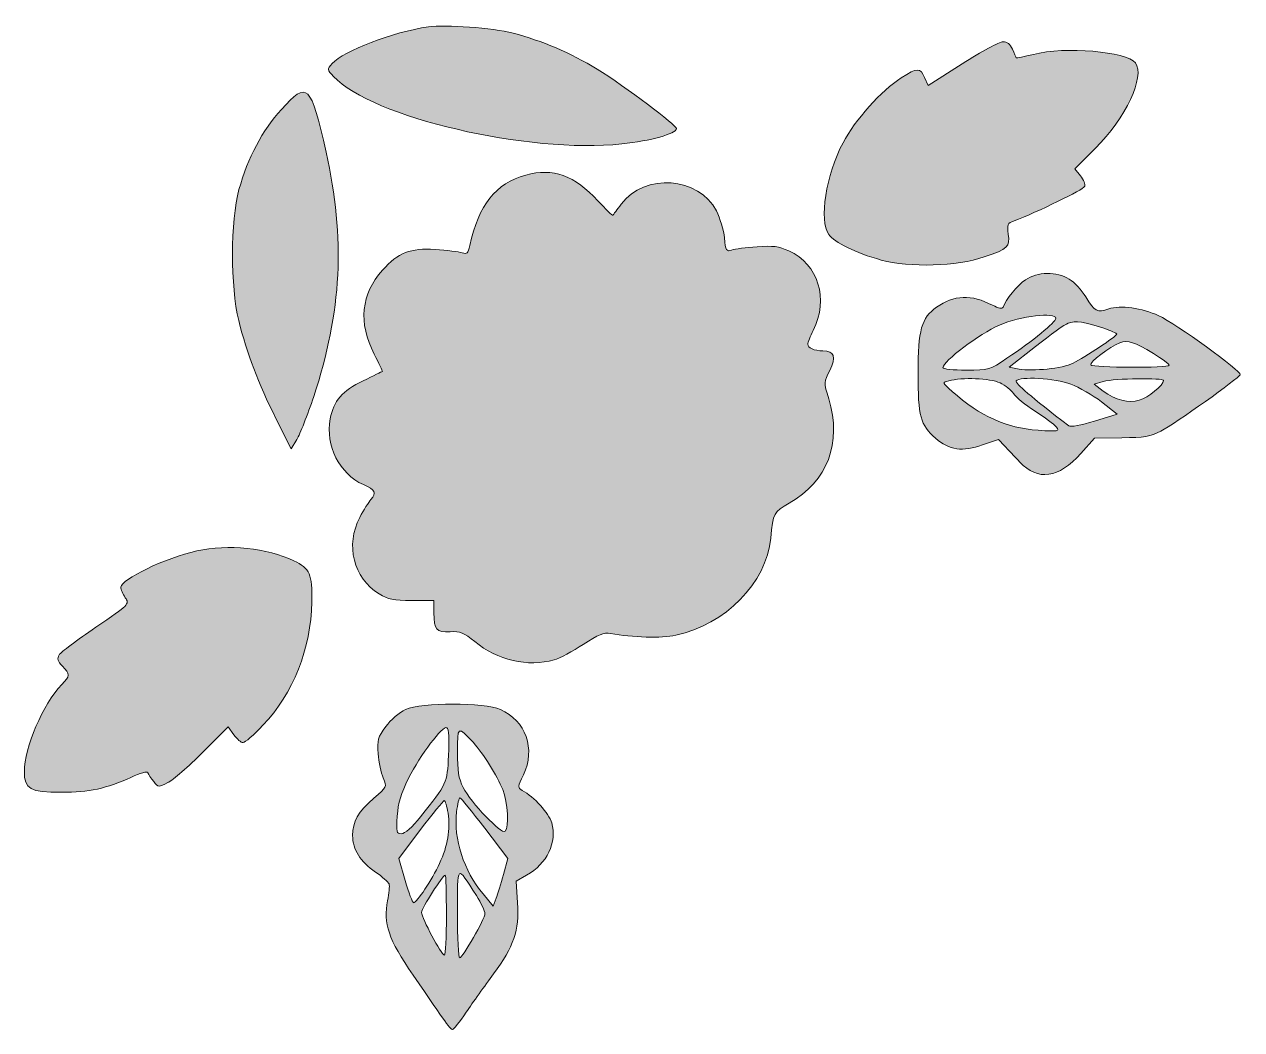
# Model space of a CAD drawing. Header units: millimetres. Extents: x 129 to 548, y 84 to 295.
# Drawn here: x 129 to 180.8, y 250.5 to 293.2 of the extents above; entities that cross this region are included whole.
import ezdxf

# ---------------------------------------------------------------- set-up
doc = ezdxf.new("R2010")
doc.units = ezdxf.units.MM
doc.header["$MEASUREMENT"] = 0
doc.layers.add('Layer 1', color=7, linetype='Continuous', lineweight=0)

# ---------------------------------------------------------------- blocks, each defined once
blk = doc.blocks.new('Block_0')
at = {"layer": 'Layer 1', "true_color": 0x000000, "transparency": 33554687}
h = blk.add_hatch(color=18, dxfattribs=at)
h.dxf.hatch_style = 2
edge = h.paths.add_edge_path()
edge.add_spline(control_points=[(146.171, 293.133), (144.645, 292.91), (142.568, 292.112), (142.075, 291.572), (141.852, 291.325), (141.852, 291.314), (142.134, 291.02), (143.765, 289.283), (150.42, 287.722), (154.399, 288.156), (155.643, 288.285), (156.688, 288.579), (156.723, 288.802), (156.735, 288.954), (154.564, 290.574), (153.343, 291.337), (152.228, 292.018), (150.995, 292.546), (149.775, 292.863), (148.894, 293.086), (146.887, 293.239), (146.171, 293.133)], knot_values=[0, 0, 0, 0, 1, 1, 1, 2, 2, 2, 3, 3, 3, 4, 4, 4, 5, 5, 5, 6, 6, 6, 7, 7, 7, 7], degree=3, periodic=0)
h = blk.add_hatch(color=18, dxfattribs=at)
h.dxf.hatch_style = 2
edge = h.paths.add_edge_path()
edge.add_spline(control_points=[(168.883, 291.56), (168.883, 291.56), (167.428, 290.633), (167.428, 290.633), (167.428, 290.633), (167.275, 290.973), (167.275, 290.973), (167.099, 291.407), (166.982, 291.407), (166.289, 290.961), (165.456, 290.433), (164.306, 289.154), (163.813, 288.203), (163.085, 286.818), (162.78, 284.905), (163.202, 284.306), (163.449, 283.954), (164.341, 283.52), (165.433, 283.215), (166.642, 282.886), (168.66, 282.945), (169.822, 283.344), (170.844, 283.696), (170.914, 283.766), (170.844, 284.318), (170.785, 284.717), (170.808, 284.776), (171.09, 284.881), (172.064, 285.245), (174.048, 286.208), (174.095, 286.349), (174.13, 286.431), (174.048, 286.63), (173.919, 286.795), (173.919, 286.795), (173.672, 287.1), (173.672, 287.1), (173.672, 287.1), (174.553, 287.968), (174.553, 287.968), (175.832, 289.236), (176.677, 291.032), (176.255, 291.595), (175.879, 292.088), (173.25, 292.311), (171.912, 291.959), (171.524, 291.865), (171.196, 291.795), (171.184, 291.818), (171.172, 291.842), (171.102, 291.994), (171.02, 292.182), (170.926, 292.393), (170.797, 292.499), (170.621, 292.499), (170.468, 292.499), (169.693, 292.077), (168.883, 291.56)], knot_values=[0, 0, 0, 0, 1, 1, 1, 2, 2, 2, 3, 3, 3, 4, 4, 4, 5, 5, 5, 6, 6, 6, 7, 7, 7, 8, 8, 8, 9, 9, 9, 10, 10, 10, 11, 11, 11, 12, 12, 12, 13, 13, 13, 14, 14, 14, 15, 15, 15, 16, 16, 16, 17, 17, 17, 18, 18, 18, 19, 19, 19, 19], degree=3, periodic=0)
h = blk.add_hatch(color=18, dxfattribs=at)
h.dxf.hatch_style = 2
edge = h.paths.add_edge_path()
edge.add_spline(control_points=[(139.915, 289.623), (139.105, 288.731), (138.483, 287.558), (138.108, 286.208), (137.744, 284.87), (137.744, 282.076), (138.096, 280.644), (138.448, 279.236), (138.929, 277.98), (139.68, 276.477), (139.68, 276.477), (140.326, 275.186), (140.326, 275.186), (140.326, 275.186), (140.572, 275.585), (140.572, 275.585), (140.702, 275.808), (141.03, 276.63), (141.288, 277.405), (142.486, 281.02), (142.638, 284.118), (141.817, 287.804), (141.159, 290.715), (141.03, 290.844), (139.915, 289.623)], knot_values=[0, 0, 0, 0, 1, 1, 1, 2, 2, 2, 3, 3, 3, 4, 4, 4, 5, 5, 5, 6, 6, 6, 7, 7, 7, 8, 8, 8, 8], degree=3, periodic=0)
h = blk.add_hatch(color=18, dxfattribs=at)
h.dxf.hatch_style = 2
edge = h.paths.add_edge_path()
edge.add_spline(control_points=[(150.315, 286.83), (149.024, 286.466), (148.308, 285.562), (147.932, 283.837), (147.861, 283.496), (147.815, 283.449), (147.603, 283.52), (147.462, 283.567), (146.946, 283.626), (146.453, 283.661), (145.408, 283.731), (144.892, 283.532), (144.211, 282.78), (143.307, 281.771), (143.178, 280.539), (143.859, 279.212), (144.07, 278.825), (144.223, 278.484), (144.211, 278.473), (144.188, 278.473), (143.824, 278.285), (143.39, 278.074), (142.497, 277.651), (142.134, 277.229), (141.993, 276.454), (141.781, 275.315), (142.38, 274.13), (143.401, 273.66), (143.918, 273.437), (143.976, 273.32), (143.718, 273.027), (143.624, 272.921), (143.413, 272.581), (143.249, 272.264), (142.627, 271.09), (142.979, 269.693), (144.07, 269.012), (144.458, 268.778), (144.681, 268.731), (145.467, 268.731), (145.467, 268.731), (146.406, 268.731), (146.406, 268.731), (146.406, 268.731), (146.406, 268.202), (146.406, 268.202), (146.406, 267.486), (146.5, 267.381), (147.099, 267.404), (147.521, 267.428), (147.685, 267.357), (148.143, 266.982), (149.106, 266.195), (150.397, 265.89), (151.524, 266.207), (151.758, 266.277), (152.31, 266.571), (152.756, 266.864), (153.402, 267.287), (153.636, 267.381), (153.918, 267.334), (154.857, 267.158), (156.078, 267.123), (156.7, 267.252), (158.801, 267.698), (160.55, 269.482), (160.738, 271.383), (160.843, 272.463), (160.867, 272.498), (161.524, 272.874), (163.155, 273.789), (163.778, 275.444), (163.202, 277.311), (162.991, 278.015), (162.991, 278.027), (163.249, 278.52), (163.531, 279.083), (163.437, 279.353), (162.956, 279.353), (162.58, 279.353), (162.31, 279.47), (162.31, 279.635), (162.31, 279.705), (162.416, 279.975), (162.545, 280.222), (163.214, 281.548), (162.756, 283.05), (161.512, 283.602), (161.078, 283.802), (160.82, 283.825), (160.151, 283.778), (159.693, 283.743), (159.2, 283.684), (159.071, 283.637), (158.848, 283.567), (158.813, 283.614), (158.766, 284.154), (158.73, 284.482), (158.578, 284.999), (158.425, 285.304), (157.674, 286.759), (155.374, 286.924), (154.376, 285.597), (154.2, 285.363), (154.035, 285.14), (154.024, 285.116), (154, 285.093), (153.707, 285.374), (153.378, 285.738), (152.404, 286.806), (151.453, 287.147), (150.315, 286.83)], knot_values=[0, 0, 0, 0, 1, 1, 1, 2, 2, 2, 3, 3, 3, 4, 4, 4, 5, 5, 5, 6, 6, 6, 7, 7, 7, 8, 8, 8, 9, 9, 9, 10, 10, 10, 11, 11, 11, 12, 12, 12, 13, 13, 13, 14, 14, 14, 15, 15, 15, 16, 16, 16, 17, 17, 17, 18, 18, 18, 19, 19, 19, 20, 20, 20, 21, 21, 21, 22, 22, 22, 23, 23, 23, 24, 24, 24, 25, 25, 25, 26, 26, 26, 27, 27, 27, 28, 28, 28, 29, 29, 29, 30, 30, 30, 31, 31, 31, 32, 32, 32, 33, 33, 33, 34, 34, 34, 35, 35, 35, 36, 36, 36, 37, 37, 37, 37], degree=3, periodic=0)
h = blk.add_hatch(color=18, dxfattribs=at)
h.dxf.hatch_style = 2
edge = h.paths.add_edge_path()
edge.add_spline(control_points=[(177.452, 278.085), (177.452, 277.898), (176.783, 277.346), (176.419, 277.252), (175.961, 277.111), (175.398, 277.264), (174.881, 277.639), (174.881, 277.639), (174.494, 277.933), (174.494, 277.933), (174.494, 277.933), (174.881, 278.05), (174.881, 278.05), (175.374, 278.179), (177.452, 278.215), (177.452, 278.085)], knot_values=[0, 0, 0, 0, 1, 1, 1, 2, 2, 2, 3, 3, 3, 4, 4, 4, 5, 5, 5, 5], degree=3, periodic=0)
edge = h.paths.add_edge_path()
edge.add_spline(control_points=[(173.508, 277.933), (173.86, 277.804), (174.447, 277.463), (174.811, 277.182), (174.811, 277.182), (175.48, 276.665), (175.48, 276.665), (175.48, 276.665), (174.517, 276.36), (174.517, 276.36), (173.931, 276.184), (173.496, 276.102), (173.414, 276.16), (171.818, 277.393), (171.125, 277.98), (171.184, 278.074), (171.301, 278.273), (172.839, 278.191), (173.508, 277.933)], knot_values=[0, 0, 0, 0, 1, 1, 1, 2, 2, 2, 3, 3, 3, 4, 4, 4, 5, 5, 5, 6, 6, 6, 6], degree=3, periodic=0)
edge = h.paths.add_edge_path()
edge.add_spline(control_points=[(170.491, 277.992), (170.714, 277.874), (170.973, 277.675), (171.067, 277.534), (171.16, 277.381), (171.571, 277.053), (171.982, 276.783), (172.393, 276.524), (172.792, 276.219), (172.886, 276.114), (173.038, 275.926), (172.98, 275.914), (172.111, 275.973), (170.738, 276.078), (169.67, 276.56), (168.449, 277.628), (168.027, 278.003), (168.027, 278.003), (168.308, 278.074), (168.872, 278.238), (170.069, 278.179), (170.491, 277.992)], knot_values=[0, 0, 0, 0, 1, 1, 1, 2, 2, 2, 3, 3, 3, 4, 4, 4, 5, 5, 5, 6, 6, 6, 7, 7, 7, 7], degree=3, periodic=0)
edge = h.paths.add_edge_path()
edge.add_spline(control_points=[(177.018, 279.236), (177.381, 279.013), (177.687, 278.79), (177.687, 278.743), (177.687, 278.614), (174.435, 278.625), (174.353, 278.754), (174.283, 278.86), (175.163, 279.529), (175.586, 279.693), (175.938, 279.823), (176.208, 279.729), (177.018, 279.236)], knot_values=[0, 0, 0, 0, 1, 1, 1, 2, 2, 2, 3, 3, 3, 4, 4, 4, 4], degree=3, periodic=0)
edge = h.paths.add_edge_path()
edge.add_spline(control_points=[(174.905, 280.316), (175.21, 280.21), (175.456, 280.104), (175.456, 280.057), (175.456, 279.975), (174.107, 279.083), (173.602, 278.825), (173.144, 278.602), (171.9, 278.473), (171.301, 278.578), (171.301, 278.578), (170.879, 278.661), (170.879, 278.661), (170.879, 278.661), (172.006, 279.541), (172.006, 279.541), (172.628, 280.034), (173.25, 280.48), (173.391, 280.527), (173.684, 280.644), (174.118, 280.585), (174.905, 280.316)], knot_values=[0, 0, 0, 0, 1, 1, 1, 2, 2, 2, 3, 3, 3, 4, 4, 4, 5, 5, 5, 6, 6, 6, 7, 7, 7, 7], degree=3, periodic=0)
edge = h.paths.add_edge_path()
edge.add_spline(control_points=[(172.862, 280.738), (172.862, 280.562), (171.888, 279.776), (170.785, 279.036), (170.057, 278.543), (170.022, 278.531), (169.048, 278.531), (168.508, 278.531), (168.062, 278.578), (168.062, 278.637), (168.062, 278.907), (169.623, 280.081), (170.468, 280.445), (171.348, 280.832), (172.874, 281.008), (172.862, 280.738)], knot_values=[0, 0, 0, 0, 1, 1, 1, 2, 2, 2, 3, 3, 3, 4, 4, 4, 5, 5, 5, 5], degree=3, periodic=0)
edge = h.paths.add_edge_path()
edge.add_spline(control_points=[(171.571, 282.37), (171.219, 282.135), (170.726, 281.536), (170.621, 281.208), (170.585, 281.125), (170.433, 281.161), (170.175, 281.29), (169.271, 281.759), (168.531, 281.736), (167.792, 281.208), (167.146, 280.75), (167.005, 280.245), (167.005, 278.414), (167.005, 276.548), (167.099, 276.207), (167.745, 275.632), (168.32, 275.128), (168.907, 275.045), (169.752, 275.351), (169.752, 275.351), (170.433, 275.585), (170.433, 275.585), (170.433, 275.585), (170.679, 275.315), (170.679, 275.315), (170.82, 275.163), (171.114, 274.846), (171.337, 274.623), (172.099, 273.801), (172.992, 273.93), (173.931, 274.987), (173.931, 274.987), (174.517, 275.644), (174.517, 275.644), (174.517, 275.644), (175.668, 275.656), (175.668, 275.656), (176.63, 275.656), (176.888, 275.703), (177.334, 275.937), (177.945, 276.254), (180.656, 278.191), (180.715, 278.332), (180.774, 278.484), (177.968, 280.515), (177.252, 280.844), (176.525, 281.184), (175.609, 281.301), (175.116, 281.137), (174.635, 280.961), (174.517, 281.02), (174.142, 281.642), (173.966, 281.935), (173.649, 282.276), (173.438, 282.405), (172.898, 282.733), (172.088, 282.722), (171.571, 282.37)], knot_values=[0, 0, 0, 0, 1, 1, 1, 2, 2, 2, 3, 3, 3, 4, 4, 4, 5, 5, 5, 6, 6, 6, 7, 7, 7, 8, 8, 8, 9, 9, 9, 10, 10, 10, 11, 11, 11, 12, 12, 12, 13, 13, 13, 14, 14, 14, 15, 15, 15, 16, 16, 16, 17, 17, 17, 18, 18, 18, 19, 19, 19, 19], degree=3, periodic=0)
h = blk.add_hatch(color=18, dxfattribs=at)
h.dxf.hatch_style = 2
edge = h.paths.add_edge_path()
edge.add_spline(control_points=[(136.312, 270.843), (134.985, 270.55), (133.084, 269.634), (133.084, 269.294), (133.084, 269.2), (133.166, 269.012), (133.272, 268.848), (133.448, 268.578), (133.448, 268.566), (132.016, 267.592), (131.218, 267.052), (130.525, 266.524), (130.455, 266.418), (130.361, 266.266), (130.396, 266.148), (130.596, 265.937), (130.924, 265.597), (130.924, 265.526), (130.572, 265.162), (129.762, 264.317), (128.976, 262.474), (128.976, 261.453), (128.976, 260.714), (129.222, 260.573), (130.56, 260.573), (131.722, 260.573), (132.474, 260.737), (133.507, 261.207), (133.917, 261.395), (134.211, 261.477), (134.234, 261.406), (134.258, 261.336), (134.363, 261.172), (134.481, 261.031), (134.68, 260.784), (134.692, 260.784), (135.079, 260.984), (135.302, 261.101), (135.971, 261.676), (136.57, 262.275), (136.57, 262.275), (137.65, 263.355), (137.65, 263.355), (137.65, 263.355), (137.896, 263.014), (137.896, 263.014), (138.025, 262.838), (138.202, 262.686), (138.284, 262.686), (138.354, 262.686), (138.741, 263.014), (139.129, 263.425), (140.42, 264.775), (141.171, 266.677), (141.206, 268.672), (141.23, 269.857), (141.136, 270.092), (140.443, 270.421), (139.305, 270.972), (137.65, 271.137), (136.312, 270.843)], knot_values=[0, 0, 0, 0, 1, 1, 1, 2, 2, 2, 3, 3, 3, 4, 4, 4, 5, 5, 5, 6, 6, 6, 7, 7, 7, 8, 8, 8, 9, 9, 9, 10, 10, 10, 11, 11, 11, 12, 12, 12, 13, 13, 13, 14, 14, 14, 15, 15, 15, 16, 16, 16, 17, 17, 17, 18, 18, 18, 19, 19, 19, 20, 20, 20, 20], degree=3, periodic=0)
h = blk.add_hatch(color=18, dxfattribs=at)
h.dxf.hatch_style = 2
edge = h.paths.add_edge_path()
edge.add_spline(control_points=[(146.934, 255.35), (146.934, 254.411), (146.899, 253.648), (146.852, 253.648), (146.723, 253.648), (145.878, 255.232), (145.878, 255.467), (145.878, 255.643), (146.782, 257.052), (146.887, 257.052), (146.911, 257.052), (146.934, 256.289), (146.934, 255.35)], knot_values=[0, 0, 0, 0, 1, 1, 1, 2, 2, 2, 3, 3, 3, 4, 4, 4, 4], degree=3, periodic=0)
edge = h.paths.add_edge_path()
edge.add_spline(control_points=[(148.214, 256.183), (148.413, 255.855), (148.577, 255.514), (148.577, 255.42), (148.577, 255.197), (147.627, 253.531), (147.498, 253.531), (147.451, 253.531), (147.404, 254.387), (147.404, 255.42), (147.404, 257.556), (147.357, 257.521), (148.214, 256.183)], knot_values=[0, 0, 0, 0, 1, 1, 1, 2, 2, 2, 3, 3, 3, 4, 4, 4, 4], degree=3, periodic=0)
edge = h.paths.add_edge_path()
edge.add_spline(control_points=[(147.005, 259.693), (147.11, 258.988), (146.993, 258.296), (146.641, 257.545), (146.324, 256.852), (145.678, 255.878), (145.537, 255.878), (145.491, 255.878), (145.326, 256.301), (145.185, 256.817), (145.185, 256.817), (144.904, 257.756), (144.904, 257.756), (144.904, 257.756), (145.831, 258.988), (145.831, 258.988), (146.347, 259.657), (146.793, 260.209), (146.84, 260.221), (146.887, 260.221), (146.958, 259.986), (147.005, 259.693)], knot_values=[0, 0, 0, 0, 1, 1, 1, 2, 2, 2, 3, 3, 3, 4, 4, 4, 5, 5, 5, 6, 6, 6, 7, 7, 7, 7], degree=3, periodic=0)
edge = h.paths.add_edge_path()
edge.add_spline(control_points=[(148.566, 259.047), (148.566, 259.047), (149.552, 257.756), (149.552, 257.756), (149.552, 257.756), (149.364, 257.075), (149.364, 257.075), (149.258, 256.7), (149.117, 256.242), (149.047, 256.066), (149.047, 256.066), (148.93, 255.737), (148.93, 255.737), (148.93, 255.737), (148.495, 256.254), (148.495, 256.254), (147.674, 257.228), (147.228, 258.601), (147.369, 259.74), (147.404, 260.068), (147.474, 260.338), (147.509, 260.338), (147.556, 260.338), (148.026, 259.751), (148.566, 259.047)], knot_values=[0, 0, 0, 0, 1, 1, 1, 2, 2, 2, 3, 3, 3, 4, 4, 4, 5, 5, 5, 6, 6, 6, 7, 7, 7, 8, 8, 8, 8], degree=3, periodic=0)
edge = h.paths.add_edge_path()
edge.add_spline(control_points=[(148.085, 262.686), (148.495, 262.24), (149.094, 261.277), (149.329, 260.69), (149.552, 260.127), (149.61, 259.094), (149.434, 258.918), (149.282, 258.765), (147.979, 260.139), (147.65, 260.773), (147.451, 261.172), (147.404, 261.477), (147.404, 262.287), (147.404, 263.402), (147.404, 263.402), (148.085, 262.686)], knot_values=[0, 0, 0, 0, 1, 1, 1, 2, 2, 2, 3, 3, 3, 4, 4, 4, 5, 5, 5, 5], degree=3, periodic=0)
edge = h.paths.add_edge_path()
edge.add_spline(control_points=[(147.028, 262.146), (146.958, 260.937), (146.969, 260.96), (145.831, 259.528), (145.479, 259.094), (145.162, 258.812), (145.021, 258.812), (144.81, 258.812), (144.798, 258.883), (144.845, 259.564), (144.88, 260.127), (144.998, 260.526), (145.326, 261.172), (145.819, 262.169), (146.782, 263.425), (146.958, 263.32), (147.04, 263.273), (147.063, 262.838), (147.028, 262.146)], knot_values=[0, 0, 0, 0, 1, 1, 1, 2, 2, 2, 3, 3, 3, 4, 4, 4, 5, 5, 5, 6, 6, 6, 6], degree=3, periodic=0)
edge = h.paths.add_edge_path()
edge.add_spline(control_points=[(145.197, 264.094), (144.915, 263.965), (144.563, 263.66), (144.352, 263.367), (144.023, 262.921), (143.988, 262.791), (144.035, 262.216), (144.059, 261.864), (144.152, 261.395), (144.246, 261.183), (144.411, 260.796), (144.411, 260.796), (143.847, 260.327), (143.178, 259.751), (142.943, 259.329), (142.943, 258.73), (142.943, 258.143), (143.272, 257.627), (143.918, 257.181), (144.211, 256.981), (144.469, 256.758), (144.493, 256.676), (144.528, 256.594), (144.493, 256.277), (144.434, 255.96), (144.235, 254.998), (144.469, 254.329), (145.514, 252.803), (146.958, 250.69), (147.11, 250.49), (147.192, 250.479), (147.239, 250.479), (147.498, 250.807), (147.779, 251.218), (148.049, 251.617), (148.577, 252.357), (148.941, 252.85), (149.81, 254.023), (150.033, 254.681), (149.963, 255.878), (149.963, 255.878), (149.904, 256.794), (149.904, 256.794), (149.904, 256.794), (150.35, 257.052), (150.35, 257.052), (151.218, 257.533), (151.653, 258.449), (151.418, 259.27), (151.289, 259.693), (150.679, 260.373), (150.162, 260.655), (149.963, 260.773), (149.963, 260.808), (150.221, 261.324), (150.737, 262.404), (150.303, 263.637), (149.235, 264.094), (148.542, 264.399), (145.878, 264.399), (145.197, 264.094)], knot_values=[0, 0, 0, 0, 1, 1, 1, 2, 2, 2, 3, 3, 3, 4, 4, 4, 5, 5, 5, 6, 6, 6, 7, 7, 7, 8, 8, 8, 9, 9, 9, 10, 10, 10, 11, 11, 11, 12, 12, 12, 13, 13, 13, 14, 14, 14, 15, 15, 15, 16, 16, 16, 17, 17, 17, 18, 18, 18, 19, 19, 19, 20, 20, 20, 20], degree=3, periodic=0)
at = {"layer": 'Layer 1'}
for points, knots in [([(146.171, 293.133), (144.645, 292.91), (142.568, 292.112), (142.075, 291.572), (141.852, 291.325), (141.852, 291.314), (142.134, 291.02), (143.765, 289.283), (150.42, 287.722), (154.399, 288.156), (155.643, 288.285), (156.688, 288.579), (156.723, 288.802), (156.735, 288.954), (154.564, 290.574), (153.343, 291.337), (152.228, 292.018), (150.995, 292.546), (149.775, 292.863), (148.894, 293.086), (146.887, 293.239), (146.171, 293.133)], [0, 0, 0, 0, 1, 1, 1, 2, 2, 2, 3, 3, 3, 4, 4, 4, 5, 5, 5, 6, 6, 6, 7, 7, 7, 7]), ([(168.883, 291.56), (168.883, 291.56), (167.428, 290.633), (167.428, 290.633), (167.428, 290.633), (167.275, 290.973), (167.275, 290.973), (167.099, 291.407), (166.982, 291.407), (166.289, 290.961), (165.456, 290.433), (164.306, 289.154), (163.813, 288.203), (163.085, 286.818), (162.78, 284.905), (163.202, 284.306), (163.449, 283.954), (164.341, 283.52), (165.433, 283.215), (166.642, 282.886), (168.66, 282.945), (169.822, 283.344), (170.844, 283.696), (170.914, 283.766), (170.844, 284.318), (170.785, 284.717), (170.808, 284.776), (171.09, 284.881), (172.064, 285.245), (174.048, 286.208), (174.095, 286.349), (174.13, 286.431), (174.048, 286.63), (173.919, 286.795), (173.919, 286.795), (173.672, 287.1), (173.672, 287.1), (173.672, 287.1), (174.553, 287.968), (174.553, 287.968), (175.832, 289.236), (176.677, 291.032), (176.255, 291.595), (175.879, 292.088), (173.25, 292.311), (171.912, 291.959), (171.524, 291.865), (171.196, 291.795), (171.184, 291.818), (171.172, 291.842), (171.102, 291.994), (171.02, 292.182), (170.926, 292.393), (170.797, 292.499), (170.621, 292.499), (170.468, 292.499), (169.693, 292.077), (168.883, 291.56)], [0, 0, 0, 0, 1, 1, 1, 2, 2, 2, 3, 3, 3, 4, 4, 4, 5, 5, 5, 6, 6, 6, 7, 7, 7, 8, 8, 8, 9, 9, 9, 10, 10, 10, 11, 11, 11, 12, 12, 12, 13, 13, 13, 14, 14, 14, 15, 15, 15, 16, 16, 16, 17, 17, 17, 18, 18, 18, 19, 19, 19, 19]), ([(139.915, 289.623), (139.105, 288.731), (138.483, 287.558), (138.108, 286.208), (137.744, 284.87), (137.744, 282.076), (138.096, 280.644), (138.448, 279.236), (138.929, 277.98), (139.68, 276.477), (139.68, 276.477), (140.326, 275.186), (140.326, 275.186), (140.326, 275.186), (140.572, 275.585), (140.572, 275.585), (140.702, 275.808), (141.03, 276.63), (141.288, 277.405), (142.486, 281.02), (142.638, 284.118), (141.817, 287.804), (141.159, 290.715), (141.03, 290.844), (139.915, 289.623)], [0, 0, 0, 0, 1, 1, 1, 2, 2, 2, 3, 3, 3, 4, 4, 4, 5, 5, 5, 6, 6, 6, 7, 7, 7, 8, 8, 8, 8]), ([(150.315, 286.83), (149.024, 286.466), (148.308, 285.562), (147.932, 283.837), (147.861, 283.496), (147.815, 283.449), (147.603, 283.52), (147.462, 283.567), (146.946, 283.626), (146.453, 283.661), (145.408, 283.731), (144.892, 283.532), (144.211, 282.78), (143.307, 281.771), (143.178, 280.539), (143.859, 279.212), (144.07, 278.825), (144.223, 278.484), (144.211, 278.473), (144.188, 278.473), (143.824, 278.285), (143.39, 278.074), (142.497, 277.651), (142.134, 277.229), (141.993, 276.454), (141.781, 275.315), (142.38, 274.13), (143.401, 273.66), (143.918, 273.437), (143.976, 273.32), (143.718, 273.027), (143.624, 272.921), (143.413, 272.581), (143.249, 272.264), (142.627, 271.09), (142.979, 269.693), (144.07, 269.012), (144.458, 268.778), (144.681, 268.731), (145.467, 268.731), (145.467, 268.731), (146.406, 268.731), (146.406, 268.731), (146.406, 268.731), (146.406, 268.202), (146.406, 268.202), (146.406, 267.486), (146.5, 267.381), (147.099, 267.404), (147.521, 267.428), (147.685, 267.357), (148.143, 266.982), (149.106, 266.195), (150.397, 265.89), (151.524, 266.207), (151.758, 266.277), (152.31, 266.571), (152.756, 266.864), (153.402, 267.287), (153.636, 267.381), (153.918, 267.334), (154.857, 267.158), (156.078, 267.123), (156.7, 267.252), (158.801, 267.698), (160.55, 269.482), (160.738, 271.383), (160.843, 272.463), (160.867, 272.498), (161.524, 272.874), (163.155, 273.789), (163.778, 275.444), (163.202, 277.311), (162.991, 278.015), (162.991, 278.027), (163.249, 278.52), (163.531, 279.083), (163.437, 279.353), (162.956, 279.353), (162.58, 279.353), (162.31, 279.47), (162.31, 279.635), (162.31, 279.705), (162.416, 279.975), (162.545, 280.222), (163.214, 281.548), (162.756, 283.05), (161.512, 283.602), (161.078, 283.802), (160.82, 283.825), (160.151, 283.778), (159.693, 283.743), (159.2, 283.684), (159.071, 283.637), (158.848, 283.567), (158.813, 283.614), (158.766, 284.154), (158.73, 284.482), (158.578, 284.999), (158.425, 285.304), (157.674, 286.759), (155.374, 286.924), (154.376, 285.597), (154.2, 285.363), (154.035, 285.14), (154.024, 285.116), (154, 285.093), (153.707, 285.374), (153.378, 285.738), (152.404, 286.806), (151.453, 287.147), (150.315, 286.83)], [0, 0, 0, 0, 1, 1, 1, 2, 2, 2, 3, 3, 3, 4, 4, 4, 5, 5, 5, 6, 6, 6, 7, 7, 7, 8, 8, 8, 9, 9, 9, 10, 10, 10, 11, 11, 11, 12, 12, 12, 13, 13, 13, 14, 14, 14, 15, 15, 15, 16, 16, 16, 17, 17, 17, 18, 18, 18, 19, 19, 19, 20, 20, 20, 21, 21, 21, 22, 22, 22, 23, 23, 23, 24, 24, 24, 25, 25, 25, 26, 26, 26, 27, 27, 27, 28, 28, 28, 29, 29, 29, 30, 30, 30, 31, 31, 31, 32, 32, 32, 33, 33, 33, 34, 34, 34, 35, 35, 35, 36, 36, 36, 37, 37, 37, 37]), ([(171.571, 282.37), (171.219, 282.135), (170.726, 281.536), (170.621, 281.208), (170.585, 281.125), (170.433, 281.161), (170.175, 281.29), (169.271, 281.759), (168.531, 281.736), (167.792, 281.208), (167.146, 280.75), (167.005, 280.245), (167.005, 278.414), (167.005, 276.548), (167.099, 276.207), (167.745, 275.632), (168.32, 275.128), (168.907, 275.045), (169.752, 275.351), (169.752, 275.351), (170.433, 275.585), (170.433, 275.585), (170.433, 275.585), (170.679, 275.315), (170.679, 275.315), (170.82, 275.163), (171.114, 274.846), (171.337, 274.623), (172.099, 273.801), (172.992, 273.93), (173.931, 274.987), (173.931, 274.987), (174.517, 275.644), (174.517, 275.644), (174.517, 275.644), (175.668, 275.656), (175.668, 275.656), (176.63, 275.656), (176.888, 275.703), (177.334, 275.937), (177.945, 276.254), (180.656, 278.191), (180.715, 278.332), (180.774, 278.484), (177.968, 280.515), (177.252, 280.844), (176.525, 281.184), (175.609, 281.301), (175.116, 281.137), (174.635, 280.961), (174.517, 281.02), (174.142, 281.642), (173.966, 281.935), (173.649, 282.276), (173.438, 282.405), (172.898, 282.733), (172.088, 282.722), (171.571, 282.37)], [0, 0, 0, 0, 1, 1, 1, 2, 2, 2, 3, 3, 3, 4, 4, 4, 5, 5, 5, 6, 6, 6, 7, 7, 7, 8, 8, 8, 9, 9, 9, 10, 10, 10, 11, 11, 11, 12, 12, 12, 13, 13, 13, 14, 14, 14, 15, 15, 15, 16, 16, 16, 17, 17, 17, 18, 18, 18, 19, 19, 19, 19]), ([(172.862, 280.738), (172.862, 280.562), (171.888, 279.776), (170.785, 279.036), (170.057, 278.543), (170.022, 278.531), (169.048, 278.531), (168.508, 278.531), (168.062, 278.578), (168.062, 278.637), (168.062, 278.907), (169.623, 280.081), (170.468, 280.445), (171.348, 280.832), (172.874, 281.008), (172.862, 280.738)], [0, 0, 0, 0, 1, 1, 1, 2, 2, 2, 3, 3, 3, 4, 4, 4, 5, 5, 5, 5]), ([(174.905, 280.316), (175.21, 280.21), (175.456, 280.104), (175.456, 280.057), (175.456, 279.975), (174.107, 279.083), (173.602, 278.825), (173.144, 278.602), (171.9, 278.473), (171.301, 278.578), (171.301, 278.578), (170.879, 278.661), (170.879, 278.661), (170.879, 278.661), (172.006, 279.541), (172.006, 279.541), (172.628, 280.034), (173.25, 280.48), (173.391, 280.527), (173.684, 280.644), (174.118, 280.585), (174.905, 280.316)], [0, 0, 0, 0, 1, 1, 1, 2, 2, 2, 3, 3, 3, 4, 4, 4, 5, 5, 5, 6, 6, 6, 7, 7, 7, 7]), ([(177.018, 279.236), (177.381, 279.013), (177.687, 278.79), (177.687, 278.743), (177.687, 278.614), (174.435, 278.625), (174.353, 278.754), (174.283, 278.86), (175.163, 279.529), (175.586, 279.693), (175.938, 279.823), (176.208, 279.729), (177.018, 279.236)], [0, 0, 0, 0, 1, 1, 1, 2, 2, 2, 3, 3, 3, 4, 4, 4, 4]), ([(170.491, 277.992), (170.714, 277.874), (170.973, 277.675), (171.067, 277.534), (171.16, 277.381), (171.571, 277.053), (171.982, 276.783), (172.393, 276.524), (172.792, 276.219), (172.886, 276.114), (173.038, 275.926), (172.98, 275.914), (172.111, 275.973), (170.738, 276.078), (169.67, 276.56), (168.449, 277.628), (168.027, 278.003), (168.027, 278.003), (168.308, 278.074), (168.872, 278.238), (170.069, 278.179), (170.491, 277.992)], [0, 0, 0, 0, 1, 1, 1, 2, 2, 2, 3, 3, 3, 4, 4, 4, 5, 5, 5, 6, 6, 6, 7, 7, 7, 7]), ([(173.508, 277.933), (173.86, 277.804), (174.447, 277.463), (174.811, 277.182), (174.811, 277.182), (175.48, 276.665), (175.48, 276.665), (175.48, 276.665), (174.517, 276.36), (174.517, 276.36), (173.931, 276.184), (173.496, 276.102), (173.414, 276.16), (171.818, 277.393), (171.125, 277.98), (171.184, 278.074), (171.301, 278.273), (172.839, 278.191), (173.508, 277.933)], [0, 0, 0, 0, 1, 1, 1, 2, 2, 2, 3, 3, 3, 4, 4, 4, 5, 5, 5, 6, 6, 6, 6]), ([(177.452, 278.085), (177.452, 277.898), (176.783, 277.346), (176.419, 277.252), (175.961, 277.111), (175.398, 277.264), (174.881, 277.639), (174.881, 277.639), (174.494, 277.933), (174.494, 277.933), (174.494, 277.933), (174.881, 278.05), (174.881, 278.05), (175.374, 278.179), (177.452, 278.215), (177.452, 278.085)], [0, 0, 0, 0, 1, 1, 1, 2, 2, 2, 3, 3, 3, 4, 4, 4, 5, 5, 5, 5]), ([(136.312, 270.843), (134.985, 270.55), (133.084, 269.634), (133.084, 269.294), (133.084, 269.2), (133.166, 269.012), (133.272, 268.848), (133.448, 268.578), (133.448, 268.566), (132.016, 267.592), (131.218, 267.052), (130.525, 266.524), (130.455, 266.418), (130.361, 266.266), (130.396, 266.148), (130.596, 265.937), (130.924, 265.597), (130.924, 265.526), (130.572, 265.162), (129.762, 264.317), (128.976, 262.474), (128.976, 261.453), (128.976, 260.714), (129.222, 260.573), (130.56, 260.573), (131.722, 260.573), (132.474, 260.737), (133.507, 261.207), (133.917, 261.395), (134.211, 261.477), (134.234, 261.406), (134.258, 261.336), (134.363, 261.172), (134.481, 261.031), (134.68, 260.784), (134.692, 260.784), (135.079, 260.984), (135.302, 261.101), (135.971, 261.676), (136.57, 262.275), (136.57, 262.275), (137.65, 263.355), (137.65, 263.355), (137.65, 263.355), (137.896, 263.014), (137.896, 263.014), (138.025, 262.838), (138.202, 262.686), (138.284, 262.686), (138.354, 262.686), (138.741, 263.014), (139.129, 263.425), (140.42, 264.775), (141.171, 266.677), (141.206, 268.672), (141.23, 269.857), (141.136, 270.092), (140.443, 270.421), (139.305, 270.972), (137.65, 271.137), (136.312, 270.843)], [0, 0, 0, 0, 1, 1, 1, 2, 2, 2, 3, 3, 3, 4, 4, 4, 5, 5, 5, 6, 6, 6, 7, 7, 7, 8, 8, 8, 9, 9, 9, 10, 10, 10, 11, 11, 11, 12, 12, 12, 13, 13, 13, 14, 14, 14, 15, 15, 15, 16, 16, 16, 17, 17, 17, 18, 18, 18, 19, 19, 19, 20, 20, 20, 20]), ([(145.197, 264.094), (144.915, 263.965), (144.563, 263.66), (144.352, 263.367), (144.023, 262.921), (143.988, 262.791), (144.035, 262.216), (144.059, 261.864), (144.152, 261.395), (144.246, 261.183), (144.411, 260.796), (144.411, 260.796), (143.847, 260.327), (143.178, 259.751), (142.943, 259.329), (142.943, 258.73), (142.943, 258.143), (143.272, 257.627), (143.918, 257.181), (144.211, 256.981), (144.469, 256.758), (144.493, 256.676), (144.528, 256.594), (144.493, 256.277), (144.434, 255.96), (144.235, 254.998), (144.469, 254.329), (145.514, 252.803), (146.958, 250.69), (147.11, 250.49), (147.192, 250.479), (147.239, 250.479), (147.498, 250.807), (147.779, 251.218), (148.049, 251.617), (148.577, 252.357), (148.941, 252.85), (149.81, 254.023), (150.033, 254.681), (149.963, 255.878), (149.963, 255.878), (149.904, 256.794), (149.904, 256.794), (149.904, 256.794), (150.35, 257.052), (150.35, 257.052), (151.218, 257.533), (151.653, 258.449), (151.418, 259.27), (151.289, 259.693), (150.679, 260.373), (150.162, 260.655), (149.963, 260.773), (149.963, 260.808), (150.221, 261.324), (150.737, 262.404), (150.303, 263.637), (149.235, 264.094), (148.542, 264.399), (145.878, 264.399), (145.197, 264.094)], [0, 0, 0, 0, 1, 1, 1, 2, 2, 2, 3, 3, 3, 4, 4, 4, 5, 5, 5, 6, 6, 6, 7, 7, 7, 8, 8, 8, 9, 9, 9, 10, 10, 10, 11, 11, 11, 12, 12, 12, 13, 13, 13, 14, 14, 14, 15, 15, 15, 16, 16, 16, 17, 17, 17, 18, 18, 18, 19, 19, 19, 20, 20, 20, 20]), ([(147.028, 262.146), (146.958, 260.937), (146.969, 260.96), (145.831, 259.528), (145.479, 259.094), (145.162, 258.812), (145.021, 258.812), (144.81, 258.812), (144.798, 258.883), (144.845, 259.564), (144.88, 260.127), (144.998, 260.526), (145.326, 261.172), (145.819, 262.169), (146.782, 263.425), (146.958, 263.32), (147.04, 263.273), (147.063, 262.838), (147.028, 262.146)], [0, 0, 0, 0, 1, 1, 1, 2, 2, 2, 3, 3, 3, 4, 4, 4, 5, 5, 5, 6, 6, 6, 6]), ([(148.085, 262.686), (148.495, 262.24), (149.094, 261.277), (149.329, 260.69), (149.552, 260.127), (149.61, 259.094), (149.434, 258.918), (149.282, 258.765), (147.979, 260.139), (147.65, 260.773), (147.451, 261.172), (147.404, 261.477), (147.404, 262.287), (147.404, 263.402), (147.404, 263.402), (148.085, 262.686)], [0, 0, 0, 0, 1, 1, 1, 2, 2, 2, 3, 3, 3, 4, 4, 4, 5, 5, 5, 5]), ([(147.005, 259.693), (147.11, 258.988), (146.993, 258.296), (146.641, 257.545), (146.324, 256.852), (145.678, 255.878), (145.537, 255.878), (145.491, 255.878), (145.326, 256.301), (145.185, 256.817), (145.185, 256.817), (144.904, 257.756), (144.904, 257.756), (144.904, 257.756), (145.831, 258.988), (145.831, 258.988), (146.347, 259.657), (146.793, 260.209), (146.84, 260.221), (146.887, 260.221), (146.958, 259.986), (147.005, 259.693)], [0, 0, 0, 0, 1, 1, 1, 2, 2, 2, 3, 3, 3, 4, 4, 4, 5, 5, 5, 6, 6, 6, 7, 7, 7, 7]), ([(148.566, 259.047), (148.566, 259.047), (149.552, 257.756), (149.552, 257.756), (149.552, 257.756), (149.364, 257.075), (149.364, 257.075), (149.258, 256.7), (149.117, 256.242), (149.047, 256.066), (149.047, 256.066), (148.93, 255.737), (148.93, 255.737), (148.93, 255.737), (148.495, 256.254), (148.495, 256.254), (147.674, 257.228), (147.228, 258.601), (147.369, 259.74), (147.404, 260.068), (147.474, 260.338), (147.509, 260.338), (147.556, 260.338), (148.026, 259.751), (148.566, 259.047)], [0, 0, 0, 0, 1, 1, 1, 2, 2, 2, 3, 3, 3, 4, 4, 4, 5, 5, 5, 6, 6, 6, 7, 7, 7, 8, 8, 8, 8]), ([(148.214, 256.183), (148.413, 255.855), (148.577, 255.514), (148.577, 255.42), (148.577, 255.197), (147.627, 253.531), (147.498, 253.531), (147.451, 253.531), (147.404, 254.387), (147.404, 255.42), (147.404, 257.556), (147.357, 257.521), (148.214, 256.183)], [0, 0, 0, 0, 1, 1, 1, 2, 2, 2, 3, 3, 3, 4, 4, 4, 4]), ([(146.934, 255.35), (146.934, 254.411), (146.899, 253.648), (146.852, 253.648), (146.723, 253.648), (145.878, 255.232), (145.878, 255.467), (145.878, 255.643), (146.782, 257.052), (146.887, 257.052), (146.911, 257.052), (146.934, 256.289), (146.934, 255.35)], [0, 0, 0, 0, 1, 1, 1, 2, 2, 2, 3, 3, 3, 4, 4, 4, 4])]:
    blk.add_open_spline(points, degree=3, knots=knots, dxfattribs=at)

msp = doc.modelspace()

# ---------------------------------------------------------------- block references
at = {"layer": 'Layer 1'}
msp.add_blockref('Block_0', (0, 0), dxfattribs=at)

doc.saveas('drawing.dxf')
